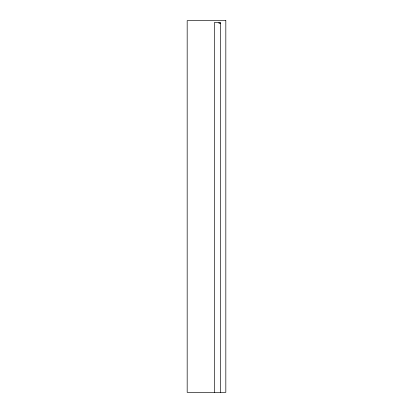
<?xml version="1.0" encoding="UTF-8"?>
<svg xmlns="http://www.w3.org/2000/svg" width="413" height="413" viewBox="0 0 413 413"><rect width="100%" height="100%" fill="white"/><g stroke="black" fill="none" stroke-linecap="round" stroke-linejoin="round"><path stroke-width="0.62" d="M220.671 23.412L219.014 23.412L219.014 22.488M220.671 392.35L220.671 22.488L214.414 22.488L214.414 392.35M225.823 20.65L187.177 20.65L187.177 392.35L225.823 392.35L225.823 20.65"/></g></svg>
